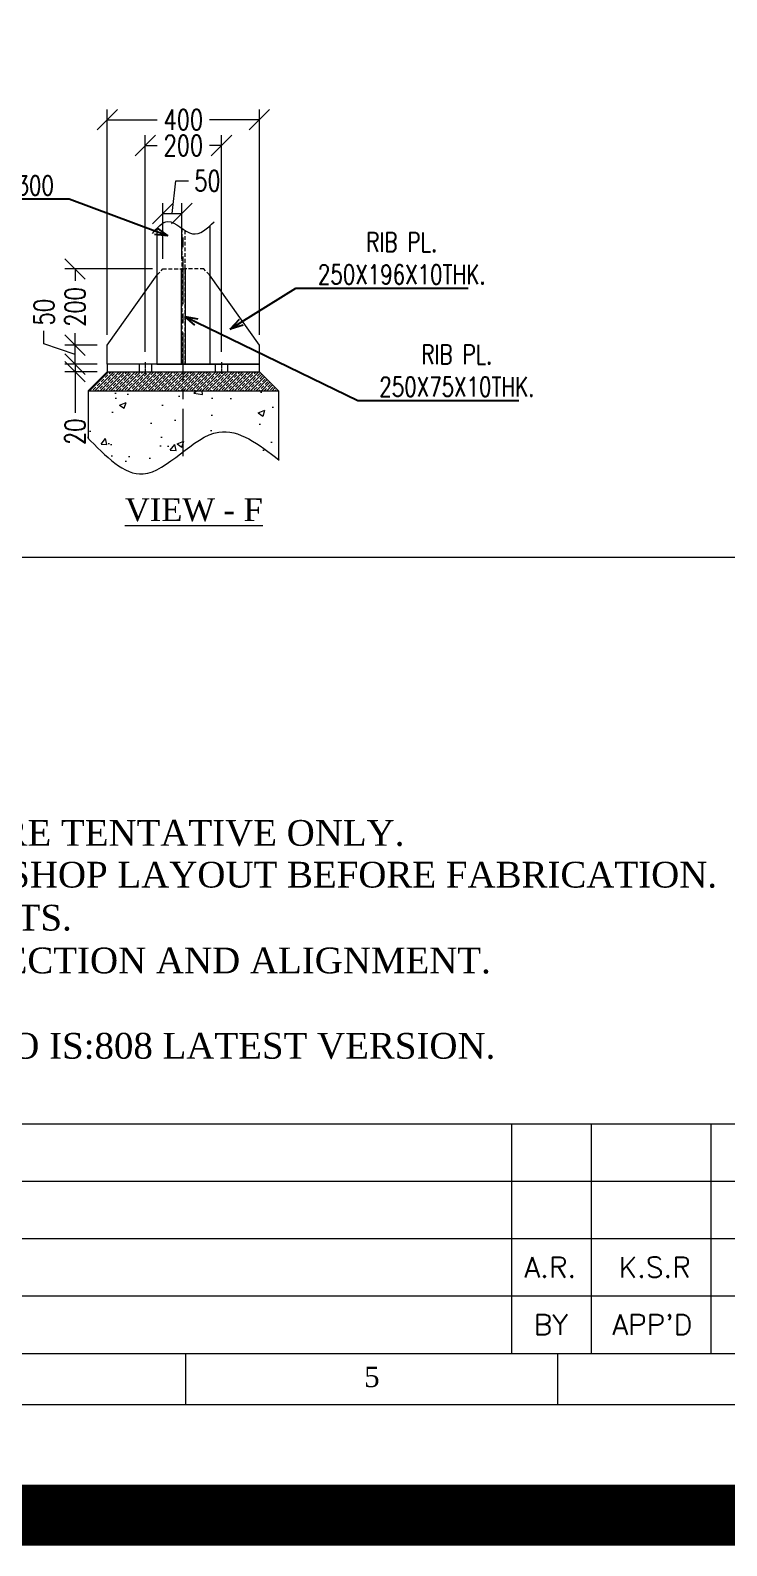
# Model space of a CAD drawing. Header units: millimetres. Extents: x 440906 to 556670, y 99378 to 157816.
# Drawn here: x 494058 to 503218, y 99378 to 119296 of the extents above; entities that cross this region are included whole.
import ezdxf
from ezdxf import colors
from ezdxf.entities.mleader import LeaderData, LeaderLine
from ezdxf.enums import TextEntityAlignment as Align
from ezdxf.math import Vec2, Vec3

# ---------------------------------------------------------------- set-up
doc = ezdxf.new("R2010")
doc.units = ezdxf.units.MM
doc.linetypes.add('CENTER', pattern=[2, 1.25, -0.25, 0.25, -0.25])
doc.linetypes.add('HIDDEN', pattern=[0.375, 0.25, -0.125])
doc.layers.get('Defpoints').update_dxf_attribs({"lineweight": 0})
for name, color, linetype, lineweight in [('A2 LAND', 7, 'Continuous', 15), ('Center Line', 2, 'CENTER', 9), ('Construction Line', 3, 'Continuous', 20), ('Dimentions', 1, 'Continuous', 13), ('Hidden Line', 30, 'HIDDEN', 5), ('Text', 1, 'Continuous', 20)]:
    doc.layers.add(name, color=color, linetype=linetype, lineweight=lineweight)
doc.styles.add('BOS', font='BOOKOS.TTF')
doc.styles.add('EICS CALIBRI', font='calibri.ttf')
doc.styles.add('romans', font='romans.shx', dxfattribs={"width": 0.75})
doc.styles.get("Standard").update_dxf_attribs({"font": 'simplex.shx'})
doc.dimstyles.new('ASHU', dxfattribs={"dimscale": 135, "dimtxt": 2, "dimasz": 2, "dimexe": 1, "dimexo": 1, "dimtad": 0, "dimdec": 0, "dimtxsty": 'romans', "dimblk": 'OBLIQUE', "dimcen": 2.5, "dimclrd": 256, "dimclre": 256, "dimclrt": 256, "dimadec": 0, "dimazin": 0, "dimtfac": 1, "dimtdec": 0, "dimtmove": 0, "dimatfit": 3, "dimldrblk": 'OPEN', "dimfxl": 1, "dimtfill": 1, "dimlwd": 9, "dimlwe": 5, "dimarcsym": 0})

# ---------------------------------------------------------------- blocks, each defined once
blk = doc.blocks.new('A2-P')
at = {"layer": 'A2 LAND', "color": 0}
for p, q in [((532836.27, 184283.52), (532484.87, 184283.52)), ((532484.87, 184228.34), (532694.18, 184228.34)), ((532656.75, 184228.34), (532656.75, 184205.96)), ((532664.53, 184228.34), (532664.53, 184205.96)), ((532676.2, 184228.34), (532676.2, 184205.96)), ((532484.87, 184222.74), (532694.18, 184222.74)), ((532484.87, 184217.15), (532694.18, 184217.15)), ((532484.87, 184211.55), (532694.18, 184211.55)), ((532625, 184200.96), (532625, 184205.96)), ((532661.28, 184200.96), (532661.28, 184205.96))]:
    blk.add_line(p, q, dxfattribs=at)
for points in [[(532479.87, 184200.96), (533060.38, 184200.96), (533060.38, 184606.82), (532479.87, 184606.82)], [(532484.87, 184205.96), (533055.38, 184205.96), (533055.38, 184601.82), (532484.87, 184601.82)]]:
    blk.add_lwpolyline(points, close=True, dxfattribs=at)
at = {"layer": 'A2 LAND', "color": 6, "style": 'BOS'}
for s, p in [('5.    ALL INCLINED DIMENSIONS AND SIZES OF GUSSETS SHOWN ARE TENTATIVE ONLY.', (532487.84, 184255.43)), ('6.    ALL SHALL BE CROSS CHECKED BY FABRICATOR BY ACTUAL SHOP LAYOUT BEFORE FABRICATION.', (532488.17, 184251.36)), ('7.    ALL THE BRACING HOLES SHOULD BE OF %%C18MM FOR M16 BOLTS.', (532487.84, 184247.17)), ('8.    ALL THE BRACING MUST BE COMPLETELY WELDED AFTER ERECTION AND ALIGNMENT.', (532487.84, 184243)), ('10.  DIMENSIONS OF ALL STRUCTURAL STEEL SHOULD CONFIRM TO IS:808 LATEST VERSION.', (532487.84, 184234.68))]:
    blk.add_text(s, height=2.5115, dxfattribs=at).set_placement(p)
at = {"layer": 'A2 LAND', "color": 0}
for s, p in [('A.R.', (532660.53, 184214.35)), ('K.S.R', (532670.71, 184214.35)), ('BY', (532660.6, 184208.76)), ("APP'D", (532670.48, 184208.76))]:
    blk.add_text(s, height=2, rotation=0, dxfattribs=at).set_placement(p, align=Align.MIDDLE)
at = {"layer": 'A2 LAND', "color": 0, "style": 'BOS'}
blk.add_text('5', height=2, dxfattribs=at).set_placement((532643.14, 184203.66), align=Align.MIDDLE)
at = {"layer": 'A2 LAND', "color": 5, "style": 'EICS CALIBRI'}
for tag, height, p in [('CLIENT', 5, (532972.4, 184277.32)), ('PROJECTNAME', 3.5, (532972.4, 184265.93)), ('PROJECTLOCATION', 3.5, (532972.4, 184256.33)), ('DRAWINGNAME1', 5, (532972.25, 184246.62)), ('CODE', 3.5, (532820.7, 184239.3)), ('DRAWINGNAME2', 5, (532972.49, 184238.83)), ('DRAWINGNO1', 3.5, (532940.8, 184227.64)), ('SHNO', 3.5, (533005.25, 184224.03)), ('RV', 3.5, (533046.81, 184224.15)), ('APPD', 3.5, (532745.59, 184211.36))]:
    blk.add_attdef(tag, text='', height=height, dxfattribs=at).set_placement(p, align=Align.MIDDLE)
for tag, p in [('SCALE', (532745.59, 184255.01)), ('DWN', (532745.59, 184244.1)), ('CKD', (532745.59, 184233.19)), ('PRTANT', (532745.6, 184222.28))]:
    blk.add_attdef(tag, text='', height=3.5, dxfattribs=at).set_placement(p, align=Align.MIDDLE_CENTER)
blk = doc.blocks.new('_Open30')
at = {"color": 0, "linetype": 'ByBlock', "lineweight": -2}
for p, q in [((-1, 0.27), (0, 0)), ((0, 0), (-1, -0.27)), ((0, 0), (-1, 0))]:
    blk.add_line(p, q, dxfattribs=at)
blk = doc.blocks.new('_Oblique')
at = {"color": 0, "linetype": 'ByBlock', "lineweight": -2}
blk.add_line((-0.5, -0.5), (0.5, 0.5), dxfattribs=at)
blk = doc.blocks.new('*D104')
at = {"layer": 'Defpoints', "color": 0, "transparency": 16777216}
for p in [(494647, 115158), (495071, 115158), (495071, 114909)]:
    blk.add_point(p, dxfattribs=at)
at = {"layer": 'Dimentions', "lineweight": 9, "transparency": 16777216}
for p, q in [((494238, 115175), (494238, 115344)), ((494647, 115033), (494238, 115175)), ((494647, 114909), (494647, 115158))]:
    blk.add_line(p, q, dxfattribs=at)
at = {"layer": 'Dimentions', "lineweight": 5, "transparency": 16777216}
for p, q in [((494936, 115158), (494512, 115158)), ((494936, 114909), (494512, 114909))]:
    blk.add_line(p, q, dxfattribs=at)
at = {"layer": 'Dimentions', "lineweight": 9, "transparency": 16777216, "xscale": 270, "yscale": 270, "zscale": 270}
for p, rotation in [((494647, 115158), 90), ((494647, 114909), 270)]:
    blk.add_blockref('_Oblique', p, dxfattribs=dict(at, rotation=rotation))
at = {"layer": 'Dimentions', "transparency": 16777216, "insert": (494238, 115592), "char_height": 270, "attachment_point": 5, "rotation": 90, "style": 'romans', "bg_fill": 3, "box_fill_scale": 1.1, "bg_fill_color": 256, "bg_fill_true_color": 13158600, "bg_fill_transparency": 0}
blk.add_mtext('50', dxfattribs=at)
blk = doc.blocks.new('_Open')
at = {"color": 0, "linetype": 'ByBlock', "lineweight": -2}
for p, q in [((-1, 0.167), (0, 0)), ((-1, -0.167), (0, 0)), ((0, 0), (-1, 0))]:
    blk.add_line(p, q, dxfattribs=at)
blk = doc.blocks.new('*D106')
at = {"layer": 'Defpoints', "color": 0, "transparency": 16777216}
for p in [(494647, 114809), (495071, 114909), (495071, 114809)]:
    blk.add_point(p, dxfattribs=at)
at = {"layer": 'Dimentions', "lineweight": 9, "transparency": 16777216}
for p, q in [((494647, 114909), (494647, 115179)), ((494647, 114909), (494647, 114809)), ((494647, 114809), (494647, 114269))]:
    blk.add_line(p, q, dxfattribs=at)
at = {"layer": 'Dimentions', "lineweight": 5, "transparency": 16777216}
for p, q in [((494936, 114909), (494512, 114909)), ((494936, 114809), (494512, 114809))]:
    blk.add_line(p, q, dxfattribs=at)
at = {"layer": 'Dimentions', "lineweight": 9, "transparency": 16777216, "xscale": 270, "yscale": 270, "zscale": 270}
for p, rotation in [((494647, 114909), 270), ((494647, 114809), 90)]:
    blk.add_blockref('_Oblique', p, dxfattribs=dict(at, rotation=rotation))
at = {"layer": 'Dimentions', "transparency": 16777216, "insert": (494647, 114020), "char_height": 270, "attachment_point": 5, "rotation": 90, "style": 'romans', "bg_fill": 3, "box_fill_scale": 1.1, "bg_fill_color": 256, "bg_fill_true_color": 13158600, "bg_fill_transparency": 0}
blk.add_mtext('20', dxfattribs=at)
blk = doc.blocks.new('*D107')
at = {"layer": 'Defpoints', "color": 0, "transparency": 16777216}
for p in [(494647, 116159), (495801, 116159), (495071, 115158)]:
    blk.add_point(p, dxfattribs=at)
at = {"layer": 'Dimentions', "lineweight": 5, "transparency": 16777216}
for p, q in [((495666, 116159), (494512, 116159)), ((494936, 115158), (494512, 115158))]:
    blk.add_line(p, q, dxfattribs=at)
at = {"layer": 'Dimentions', "lineweight": 9, "transparency": 16777216}
for p, q in [((494647, 116159), (494647, 116003)), ((494647, 115158), (494647, 115314))]:
    blk.add_line(p, q, dxfattribs=at)
at = {"layer": 'Dimentions', "lineweight": 9, "transparency": 16777216, "xscale": 270, "yscale": 270, "zscale": 270}
for p, rotation in [((494647, 116159), 90), ((494647, 115158), 270)]:
    blk.add_blockref('_Oblique', p, dxfattribs=dict(at, rotation=rotation))
at = {"layer": 'Dimentions', "transparency": 16777216, "insert": (494647, 115659), "char_height": 270, "attachment_point": 5, "rotation": 90, "style": 'romans', "bg_fill": 3, "box_fill_scale": 1.1, "bg_fill_color": 256, "bg_fill_true_color": 13158600, "bg_fill_transparency": 0}
blk.add_mtext('200', dxfattribs=at)
blk = doc.blocks.new('*D108')
at = {"layer": 'Defpoints', "color": 0, "transparency": 16777216}
for p in [(496052, 116888), (495801, 116159), (496052, 116159)]:
    blk.add_point(p, dxfattribs=at)
at = {"layer": 'Dimentions', "lineweight": 9, "transparency": 16777216}
for p, q in [((495926, 116888), (495971, 117318)), ((495971, 117318), (496140, 117318)), ((495801, 116888), (496052, 116888))]:
    blk.add_line(p, q, dxfattribs=at)
at = {"layer": 'Dimentions', "lineweight": 5, "transparency": 16777216}
for p, q in [((495801, 116294), (495801, 117023)), ((496052, 116294), (496052, 117023))]:
    blk.add_line(p, q, dxfattribs=at)
at = {"layer": 'Dimentions', "lineweight": 9, "transparency": 16777216, "xscale": 270, "yscale": 270, "zscale": 270, "rotation": 180}
blk.add_blockref('_Oblique', (495801, 116888), dxfattribs=at)
at = {"layer": 'Dimentions', "lineweight": 9, "transparency": 16777216, "xscale": 270, "yscale": 270, "zscale": 270}
blk.add_blockref('_Oblique', (496052, 116888), dxfattribs=at)
at = {"layer": 'Dimentions', "transparency": 16777216, "insert": (496388, 117318), "char_height": 270, "attachment_point": 5, "style": 'romans', "bg_fill": 3, "box_fill_scale": 1.1, "bg_fill_color": 256, "bg_fill_true_color": 13158600, "bg_fill_transparency": 0}
blk.add_mtext('50', dxfattribs=at)
blk = doc.blocks.new('*D60')
at = {"layer": 'Defpoints', "color": 0, "transparency": 16777216}
for p in [(496572, 117781), (495571, 114936), (496572, 114936)]:
    blk.add_point(p, dxfattribs=at)
at = {"layer": 'Dimentions', "lineweight": 5, "transparency": 16777216}
for p, q in [((495571, 115071), (495571, 117916)), ((496572, 115071), (496572, 117916))]:
    blk.add_line(p, q, dxfattribs=at)
at = {"layer": 'Dimentions', "lineweight": 9, "transparency": 16777216}
for p, q in [((495571, 117781), (495727, 117781)), ((496572, 117781), (496416, 117781))]:
    blk.add_line(p, q, dxfattribs=at)
at = {"layer": 'Dimentions', "lineweight": 9, "transparency": 16777216, "xscale": 270, "yscale": 270, "zscale": 270, "rotation": 180}
blk.add_blockref('_Oblique', (495571, 117781), dxfattribs=at)
at = {"layer": 'Dimentions', "lineweight": 9, "transparency": 16777216, "xscale": 270, "yscale": 270, "zscale": 270}
blk.add_blockref('_Oblique', (496572, 117781), dxfattribs=at)
at = {"layer": 'Dimentions', "transparency": 16777216, "insert": (496071, 117781), "char_height": 270, "attachment_point": 5, "style": 'romans', "bg_fill": 3, "box_fill_scale": 1.1, "bg_fill_color": 256, "bg_fill_true_color": 13158600, "bg_fill_transparency": 0}
blk.add_mtext('200', dxfattribs=at)
blk = doc.blocks.new('*D155')
at = {"layer": 'Defpoints', "color": 0, "transparency": 16777216}
for p in [(497071, 118121), (495071, 115158), (497071, 115158)]:
    blk.add_point(p, dxfattribs=at)
at = {"layer": 'Dimentions', "lineweight": 5, "transparency": 16777216}
for p, q in [((495071, 115293), (495071, 118256)), ((497071, 115293), (497071, 118256))]:
    blk.add_line(p, q, dxfattribs=at)
at = {"layer": 'Dimentions', "lineweight": 9, "transparency": 16777216}
for p, q in [((495071, 118121), (495726, 118121)), ((497071, 118121), (496416, 118121))]:
    blk.add_line(p, q, dxfattribs=at)
at = {"layer": 'Dimentions', "lineweight": 9, "transparency": 16777216, "xscale": 270, "yscale": 270, "zscale": 270, "rotation": 180}
blk.add_blockref('_Oblique', (495071, 118121), dxfattribs=at)
at = {"layer": 'Dimentions', "lineweight": 9, "transparency": 16777216, "xscale": 270, "yscale": 270, "zscale": 270}
blk.add_blockref('_Oblique', (497071, 118121), dxfattribs=at)
at = {"layer": 'Dimentions', "transparency": 16777216, "insert": (496071, 118121), "char_height": 270, "attachment_point": 5, "style": 'romans', "bg_fill": 3, "box_fill_scale": 1.1, "bg_fill_color": 256, "bg_fill_true_color": 13158600, "bg_fill_transparency": 0}
blk.add_mtext('400', dxfattribs=at)

msp = doc.modelspace()

# ---------------------------------------------------------------- hatches: boundary and pattern name
at = {"layer": 'Construction Line', "true_color": 0x636466}
h = msp.add_hatch(dxfattribs=at)
h.set_pattern_fill('JIS_STN_1E', color=251, scale=50)
h.set_pattern_definition([(45, (420106.79, 112308.517), (-35.35534, 35.35534), []), (45, (420142.04, 112308.517), (-35.35534, 35.35534), [50, -25])])
h.paths.add_polyline_path([(495495.9, 114808.5), (495070.9, 114808.5), (494820.9, 114558.5), (495495.9, 114558.5)])
h.paths.add_polyline_path([(497070.9, 114808.5), (495495.9, 114808.5), (495495.9, 114558.5), (497320.9, 114558.5)])
h = msp.add_hatch(dxfattribs=at)
h.set_pattern_fill('AR-CONC', color=251, scale=5)
h.set_pattern_definition([(50, (294415.6, -96042.3), (910.9233, -79.6954), [95.25, -1047.75]), (355, (294415.6, -96042.3), (-176.217, 955.2842), [76.2, -838.203]), (100.45144, (294491.5, -96048.9), (734.7062, 875.5888), [80.95, -890.4512]), (46.1842, (294415.6, -95788.3), (1355.395, -210.2116), [142.875, -1571.625]), (96.63556, (294528.6, -95805.8), (1187.0207, 1237.1306), [121.425, -1335.678]), (351.18415, (294415.6, -95788.3), (1187.021, 1237.1306), [114.3, -1257.2987]), (21, (294542.6, -95851.8), (758.072, -511.326), [95.25, -1047.75]), (326, (294542.6, -95851.8), (309.01, 920.9398), [76.2, -838.2]), (71.45144, (294605.8, -95894.4), (1067.082, 409.6138), [80.95, -890.4497]), (37.5, (294415.6, -96042.28), (15.443, 422.7752), [0, -828.04, 0, -850.9, 0, -841.375]), (7.5, (294415.6, -96042.3), (334.0983, 500.9029), [0, -485.14, 0, -808.99, 0, -320.675]), (327.5, (294132.4, -96042.28), (677.95298, -28.64372), [0, -317.5, 0, -990.6, 0, -1314.45]), (317.5, (294005.4, -96042.3), (740.6459, 127.1325), [0, -412.75, 0, -657.86, 0, -933.45])])
edge = h.paths.add_edge_path()
edge.add_spline(control_points=[(494806.4, 113948.9), (495083.6, 113687.9), (495430.7, 113474.3), (495875, 113611.3), (496070.9, 113758.1)], knot_values=[16.1646897, 16.1646897, 16.1646897, 16.1646897, 1098.3156113, 1679.8309103, 1679.8309103, 1679.8309103, 1679.8309103], degree=3, periodic=0)
edge.add_line((496070.9, 113758.1), (496070.9, 114558.5))
edge.add_line((496070.9, 114558.5), (494820.9, 114558.5))
edge.add_line((494820.9, 114558.5), (494820.9, 113937.4))
edge = h.paths.add_edge_path()
edge.add_spline(control_points=[(496070.9, 113758.1), (496264.5, 113898), (496508.9, 114010.2), (496911.9, 113934.9), (497323.7, 113653.3)], knot_values=[1679.8309103, 1679.8309103, 1679.8309103, 1679.8309103, 2435.0090588, 3322.8521464, 3322.8521464, 3322.8521464, 3322.8521464], degree=3, periodic=0)
edge.add_line((497320.9, 113654.7), (497320.9, 114558.5))
edge.add_line((497320.9, 114558.5), (496070.9, 114558.5))
edge.add_line((496070.9, 114558.5), (496070.9, 113758.1))

# ---------------------------------------------------------------- linework, layer by layer
at = {"layer": 'Center Line', "linetype": 'CENTER', "ltscale": 500}
msp.add_line((496070.9, 113697.8), (496070.9, 116679.6), dxfattribs=at)
at = {"layer": 'Construction Line'}
for p, q in [((496420.9, 116727), (496420.9, 114908.5)), ((495720.9, 116689.6), (495720.9, 114908.5)), ((495070.9, 115158), (495725.9, 116082.8)), ((495070.9, 114908.5), (495070.9, 115158)), ((497070.9, 114908.5), (497070.9, 115158)), ((495070.9, 114808.5), (494820.9, 114558.5)), ((496045.9, 114908.5), (495070.9, 114908.5)), ((495720.9, 114908.5), (496420.9, 114908.5)), ((496095.9, 114908.5), (497070.9, 114908.5)), ((497070.9, 114808.5), (497320.9, 114558.5)), ((494820.9, 114558.5), (494820.9, 113937.4)), ((494820.9, 114558.5), (497320.9, 114558.5)), ((497320.9, 114558.5), (497320.9, 113654.7))]:
    msp.add_line(p, q, dxfattribs=at)
for points in [[(496045.9, 116159.4), (496095.9, 116159.4), (496095.9, 114908.5), (496045.9, 114908.5)], [(495070.9, 114808.5), (497070.9, 114808.5), (497070.9, 114908.5), (495070.9, 114908.5)]]:
    msp.add_lwpolyline(points, close=True, dxfattribs=at)
for points in [[(495664.9, 116623.3, 0), (495866.5, 116784.5, 0), (496191.1, 116621.3, 0), (496477.4, 116778.5, 0)], [(494806.4, 113948.9), (495542.5, 113465.3), (496535.8, 114015.4), (497331.2, 113647.5)]]:
    msp.add_spline(points, degree=3, dxfattribs=at)
at = {"layer": 'Hidden Line', "linetype": 'HIDDEN', "ltscale": 200}
for p, q in [((496051.6, 116693), (496051.6, 114908.5)), ((496090.1, 116666.8), (496090.1, 114908.5)), ((495725.9, 116082.8), (495800.9, 116159.4)), ((495800.9, 116159.4), (496055.9, 116159.4))]:
    msp.add_line(p, q, dxfattribs=at)

# ---------------------------------------------------------------- block references
at = {"layer": 'A2 LAND', "xscale": 134.8532359434997, "yscale": 134.8532359434997, "zscale": 134.8532359434997}
msp.add_blockref('A2-P', (-71330099.8, -24738863.6), dxfattribs=at)

# ---------------------------------------------------------------- texts
at = {"layer": 'Text', "style": 'BOS'}
msp.add_text('%%UVIEW - F', height=300, dxfattribs=at).set_placement((496209.7, 113145.1), align=Align.TOP_CENTER)

# ---------------------------------------------------------------- leaders
at = {"layer": 'Text'}
ml = msp.add_multileader_mtext('Standard', dxfattribs=at)
ml.set_content('MB300', color=256, style='romans')
ml.set_leader_properties(color=256)
ml.set_arrow_properties(name='OPEN30')
ml.build(insert=Vec2(0, 0))
ml.multileader.update_dxf_attribs({"text_left_attachment_type": 5, "text_right_attachment_type": 6, "dogleg_length": 0.36, "arrow_head_size": 170, "scale": 85})
ctx = ml.context
ctx.base_point, ctx.scale, ctx.char_height, ctx.arrow_head_size, ctx.landing_gap_size, ctx.plane_origin = Vec3(493306.3, 117078.4), 85, 255, 170, 170, Vec3(492570.4, 118268.2)
ctx.left_attachment, ctx.right_attachment, ctx.text_align_type = 5, 6, 2
notes = []
notes.append((ctx, [(1, (1, 1, 0), (494569.4, 117078.4), (-1, 0), 30.6, [(1, [(495869, 116594.1)], 0, [])])]))
ctx.mtext.insert, ctx.mtext.alignment, ctx.mtext.flow_direction = Vec3(494368.8, 117384.4), 3, 5
ml = msp.add_multileader_mtext('Standard', dxfattribs=at)
ml.set_content('MB300', color=256, style='romans')
ml.set_leader_properties(color=256)
ml.set_arrow_properties(name='OPEN30')
ml.build(insert=Vec2(0, 0))
ml.multileader.update_dxf_attribs({"text_left_attachment_type": 5, "text_right_attachment_type": 5, "dogleg_length": 0.36, "arrow_head_size": 170, "scale": 85})
ctx = ml.context
ctx.base_point, ctx.scale, ctx.char_height, ctx.arrow_head_size, ctx.landing_gap_size, ctx.plane_origin = Vec3(478220.8, 116396.1), 85, 255, 170, 170, Vec3(482071.1, 118113.3)
ctx.left_attachment, ctx.right_attachment, ctx.text_align_type = 5, 5, 1
notes.append((ctx, [(0, (1, 1, 0), (479483.9, 116396.1), (-1, 0), 30.6, [(1, [(480169, 115190.4)], 0, [])])]))
ctx.mtext.insert, ctx.mtext.width, ctx.mtext.alignment, ctx.mtext.flow_direction = Vec3(478837.1, 116702.1), 892.5, 2, 5
ml = msp.add_multileader_mtext('Standard', dxfattribs=at)
ml.set_content('RIB PL.\\P250X196X10THK.', color=256, style='romans')
ml.set_leader_properties(color=256)
ml.set_arrow_properties(name='OPEN30')
ml.build(insert=Vec2(0, 0))
ml.multileader.update_dxf_attribs({"text_left_attachment_type": 5, "text_right_attachment_type": 5, "dogleg_length": 0.36, "arrow_head_size": 170, "scale": 85})
ctx = ml.context
ctx.base_point, ctx.scale, ctx.char_height, ctx.arrow_head_size, ctx.landing_gap_size, ctx.plane_origin = Vec3(497579.9, 115908.7), 85, 255, 170, 170, Vec3(501680.2, 117625.9)
ctx.left_attachment, ctx.right_attachment, ctx.text_align_type = 5, 5, 1
notes.append((ctx, [(1, (1, 1, 0), (497549.3, 115908.7), (1, 0), 30.6, [(1, [(496689, 115369.1)], 0, [])])]))
ctx.mtext.insert, ctx.mtext.alignment, ctx.mtext.flow_direction = Vec3(498942.9, 116639.7), 2, 5
ml = msp.add_multileader_mtext('Standard', dxfattribs=at)
ml.set_content('RIB PL.\\P250X75X10THK.', color=256, style='romans')
ml.set_leader_properties(color=256)
ml.set_arrow_properties(name='OPEN30')
ml.build(insert=Vec2(0, 0))
ml.multileader.update_dxf_attribs({"text_left_attachment_type": 5, "text_right_attachment_type": 5, "dogleg_length": 0.36, "arrow_head_size": 170, "scale": 85})
ctx = ml.context
ctx.base_point, ctx.scale, ctx.char_height, ctx.arrow_head_size, ctx.landing_gap_size, ctx.plane_origin = Vec3(498396.6, 114432.4), 85, 255, 170, 170, Vec3(502246.9, 116149.6)
ctx.left_attachment, ctx.right_attachment, ctx.text_align_type = 5, 5, 1
notes.append((ctx, [(1, (1, 1, 0), (498366, 114432.4), (1, 0), 30.6, [(1, [(496090.1, 115535.6)], 0, [])])]))
ctx.mtext.insert, ctx.mtext.alignment, ctx.mtext.flow_direction = Vec3(499668.6, 115163.4), 2, 5
for ctx, leaders in notes:
    for number, flags, end, landing, length, lines in leaders:
        leader = LeaderData()
        leader.index, (leader.has_last_leader_line, leader.has_dogleg_vector, leader.attachment_direction) = number, flags
        leader.last_leader_point, leader.dogleg_vector, leader.dogleg_length = Vec3(end), Vec3(landing), length
        for number, points, colour, breaks in lines:
            line = LeaderLine()
            line.index, line.vertices, line.color, line.breaks = number, Vec3.list(points), colors.encode_raw_color(colour), breaks
            leader.lines.append(line)
        ctx.leaders.append(leader)

# ---------------------------------------------------------------- next in the draw order: dimensions: what is measured, and where the dimension line sits
at = {"layer": 'Dimentions'}
dim = msp.add_linear_dim(base=(494646.5, 115158), p1=(495070.9, 114908.5), p2=(495070.9, 115158), angle=90, dimstyle='ASHU', override={"dimlfac": 0.2, "dimtmove": 1}, dxfattribs=at)
dim.commit()
dim.dimension.update_dxf_attribs({"geometry": '*D104', "text_midpoint": (494237.6, 115428.5), "dimtype": 160})

# ---------------------------------------------------------------- next in the draw order: dimensions: what is measured, and where the dimension line sits
dim = msp.add_linear_dim(base=(494646.5, 114808.5), p1=(495070.9, 114908.5), p2=(495070.9, 114808.5), angle=90, dimstyle='ASHU', override={"dimlfac": 0.2}, dxfattribs=at)
dim.commit()
dim.dimension.update_dxf_attribs({"geometry": '*D106', "text_midpoint": (494646.5, 114020.2)})

# ---------------------------------------------------------------- next in the draw order: dimensions: what is measured, and where the dimension line sits
dim = msp.add_linear_dim(base=(494646.5, 116159.4), p1=(495070.9, 115158), p2=(495800.9, 116159.4), angle=90, dimstyle='ASHU', override={"dimlfac": 0.2, "dimtmove": 1}, dxfattribs=at)
dim.commit()
dim.dimension.update_dxf_attribs({"geometry": '*D107', "text_midpoint": (494646.5, 115658.7)})

# ---------------------------------------------------------------- next in the draw order: dimensions: what is measured, and where the dimension line sits
dim = msp.add_linear_dim(base=(496051.6, 116887.7), p1=(495800.9, 116159.4), p2=(496051.6, 116159.4), dimstyle='ASHU', override={"dimlfac": 0.2, "dimtmove": 1}, dxfattribs=at)
dim.commit()
dim.dimension.update_dxf_attribs({"geometry": '*D108', "text_midpoint": (496224.1, 117318), "dimtype": 160})

# ---------------------------------------------------------------- next in the draw order: dimensions: what is measured, and where the dimension line sits
dim = msp.add_linear_dim(base=(496571.9, 117781.2), p1=(495570.9, 114936.1), p2=(496571.9, 114936.1), dimstyle='ASHU', override={"dimlfac": 0.2}, dxfattribs=at)
dim.commit()
dim.dimension.update_dxf_attribs({"geometry": '*D60', "text_midpoint": (496071.4, 117781.2)})

# ---------------------------------------------------------------- next in the draw order: linework, layer by layer
at = {"layer": 'Center Line'}
for p, q in [((495570.9, 114936.1), (495570.9, 114781)), ((496571.9, 114936.1), (496571.9, 114781))]:
    msp.add_line(p, q, dxfattribs=at)
at = {"layer": 'Construction Line'}
for p, q in [((497070.9, 115158), (496415.9, 116082.8)), ((495490.9, 114908.5), (495490.9, 114808.5)), ((495650.9, 114908.5), (495650.9, 114808.5)), ((496490.9, 114908.5), (496490.9, 114808.5)), ((496650.9, 114908.5), (496650.9, 114808.5))]:
    msp.add_line(p, q, dxfattribs=at)
at = {"layer": 'Dimentions', "color": 3, "const_width": 800}
msp.add_lwpolyline([(475080.3, 157416.4), (556270.3, 157416.4), (556270.3, 99778.1), (475080.3, 99778.1)], close=True, dxfattribs=at)
at = {"layer": 'Hidden Line', "linetype": 'HIDDEN', "ltscale": 200}
for p, q in [((496340.9, 116159.4), (496085.9, 116159.4)), ((496415.9, 116082.8), (496340.9, 116159.4))]:
    msp.add_line(p, q, dxfattribs=at)

# ---------------------------------------------------------------- next in the draw order: dimensions: what is measured, and where the dimension line sits
at = {"layer": 'Dimentions'}
dim = msp.add_linear_dim(base=(497070.9, 118120.9), p1=(495070.9, 115158), p2=(497070.9, 115158), dimstyle='ASHU', override={"dimlfac": 0.2}, dxfattribs=at)
dim.commit()
dim.dimension.update_dxf_attribs({"geometry": '*D155', "text_midpoint": (496070.9, 118120.9)})

doc.saveas('drawing.dxf')
